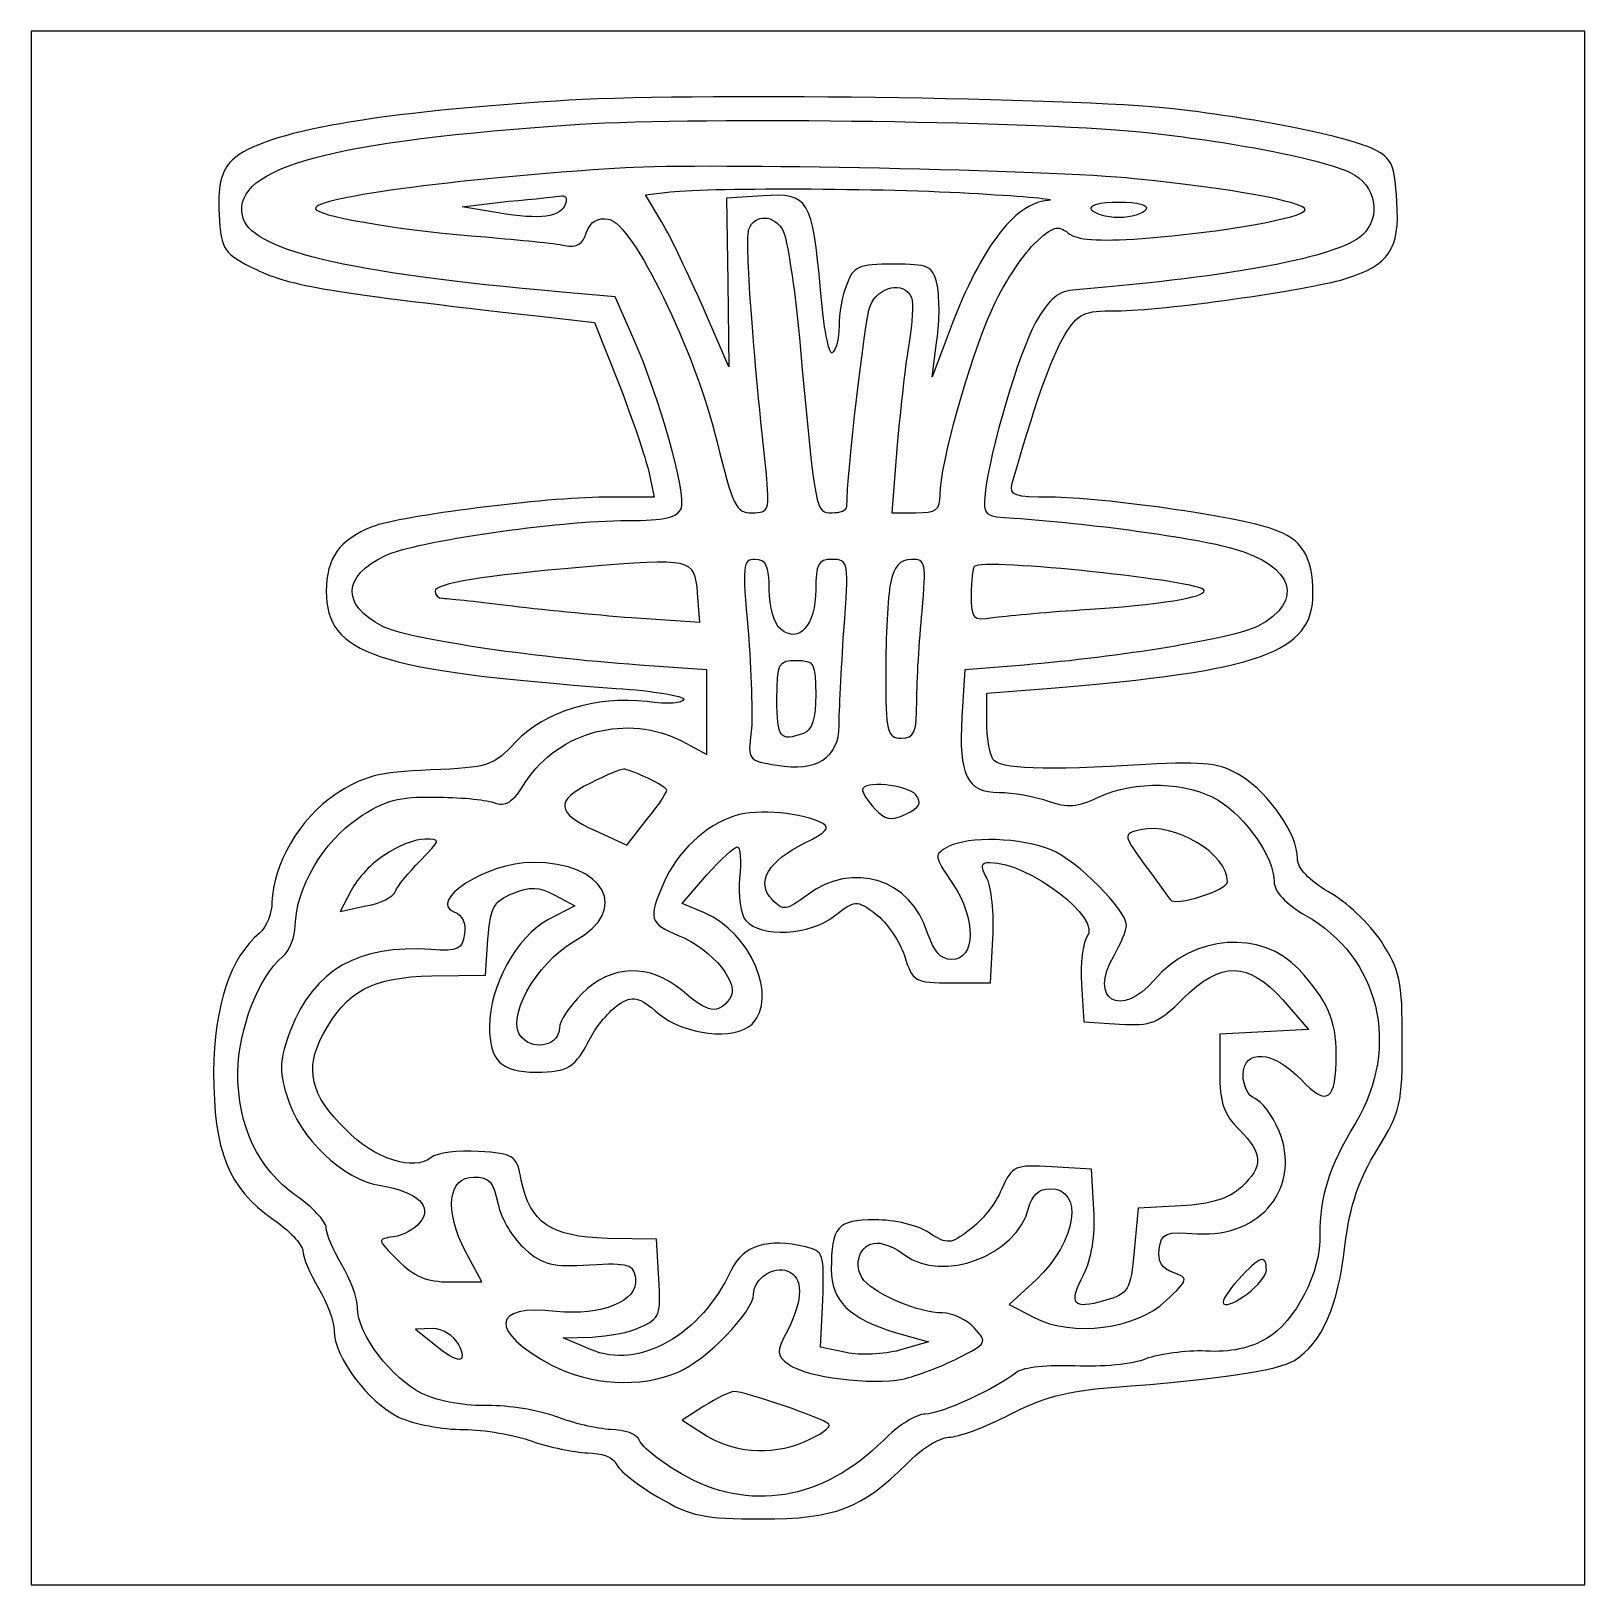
# Model space of a CAD drawing. Header units: millimetres. Extents: x -16 to 18.6, y -10.6 to 24.
import ezdxf

# ---------------------------------------------------------------- set-up
doc = ezdxf.new("R2010")
doc.units = ezdxf.units.MM
doc.layers.get('0').update_dxf_attribs({"linetype": 'CONTINUOUS'})

msp = doc.modelspace()

# ---------------------------------------------------------------- linework, layer by layer
for p, q in [((-2.319, 20.351), (-1.766, 20.42)), ((-6.401, 20.091), (-5.363, 20.212)), ((-5.605, 19.953), (-6.401, 20.091)), ((-1.956, 19.745), (-2.319, 20.351)), ((0.292, 20.333), (-0.521, 20.281)), ((-0.521, 20.281), (-0.486, 18.414)), ((-0.486, 18.414), (-0.469, 16.528)), ((-2.994, 18.085), (-4.187, 18.189)), ((-2.596, 17.168), (-2.994, 18.085)), ((-4.672, 17.653), (-3.461, 17.514)), ((-0.469, 16.528), (-1.039, 17.843)), ((-3.461, 17.514), (-2.907, 16.131)), ((4.391, 17.186), (4.063, 16.304)), ((4.063, 16.304), (4.166, 17.116)), ((3.284, 14.799), (3.163, 13.277)), ((-2.25, 14.193), (-2.129, 13.623)), ((-2.129, 13.623), (-3.236, 13.623)), ((3.163, 13.277), (3.699, 13.277)), ((-1.109, 10.838), (-1.161, 11.495)), ((-2.631, 10.942), (-1.109, 10.838)), ((-0.953, 9.783), (-2.458, 9.887)), ((-0.953, 8.849), (-0.953, 9.783)), ((4.789, 9.783), (4.72, 8.728)), ((6.104, 9.887), (4.789, 9.783)), ((5.273, 9.264), (6.622, 9.368)), ((5.273, 8.642), (5.273, 9.264)), ((-0.953, 7.898), (-0.953, 8.849)), ((-1.506, 8.192), (-0.953, 7.898)), ((-2.734, 5.874), (-2.267, 6.48)), ((-3.444, 6.203), (-2.734, 5.874)), ((-1.506, 4.577), (-0.953, 5.217)), ((-8.874, 4.871), (-9.116, 4.404)), ((-9.116, 4.404), (-8.546, 4.525)), ((-3.893, 4.525), (-4.499, 4.214)), ((-4.343, 4.767), (-3.893, 4.525)), ((-1.005, 4.37), (-1.506, 4.577)), ((-5.882, 2.986), (-5.83, 3.782)), ((5.36, 2.813), (5.412, 3.799)), ((-7.076, 2.969), (-5.882, 2.986)), ((4.495, 2.813), (5.36, 2.813)), ((7.383, 2.779), (7.435, 1.948)), ((11.863, 2.433), (12.434, 1.775)), ((7.435, 1.948), (8.231, 1.896)), ((12.434, 1.775), (11.448, 1.724)), ((11.448, 1.724), (10.462, 1.672)), ((10.462, 1.672), (10.462, 0.824)), ((7.608, -1.338), (6.726, -1.286)), ((7.66, -2.237), (7.608, -1.338)), ((8.646, -2.203), (8.559, -3.154)), ((9.597, -2.151), (8.646, -2.203)), ((-2.077, -2.894), (-3.167, -2.877)), ((-2.025, -3.776), (-2.077, -2.894)), ((-5.969, -3.846), (-6.332, -3.171)), ((6.38, -3.794), (5.775, -4.347)), ((-6.678, -3.846), (-5.969, -3.846)), ((1.572, -5.298), (1.624, -4.243)), ((5.775, -4.347), (6.328, -4.641)), ((-7.058, -4.883), (-7.439, -4.901)), ((-7.439, -4.901), (-7.024, -5.229)), ((-4.153, -5.091), (-3.513, -5.074)), ((-3.547, -5.35), (-4.153, -5.091)), ((3.233, -4.97), (3.976, -5.177)), ((3.976, -5.177), (3.336, -5.368)), ((2.143, -5.42), (1.572, -5.298)), ((-1.022, -6.613), (-1.506, -6.924)), ((-1.506, -6.924), (-1.074, -7.201))]:
    msp.add_line(p, q)
msp.add_lwpolyline([(-16, 6.705), (-16, -10.591), (1.295, -10.591), (18.591, -10.591), (18.591, 6.705), (18.591, 24), (1.295, 24), (-16, 24)], close=True)
for points in [[(9.424, 22.27), (7.245, 22.513), (-1.506, 22.634), (-4.308, 22.443)], [(-4.308, 22.443), (-8.632, 22.167), (-11.002, 21.717), (-11.572, 21.077)], [(13.886, 21.371), (13.247, 21.665), (11.448, 22.028), (9.424, 22.27)], [(-11.296, 19.901), (-11.503, 20.973), (-9.307, 21.561), (-3.789, 21.925)], [(-3.789, 21.925), (-1.057, 22.098), (6.674, 21.994), (8.905, 21.734)], [(8.905, 21.734), (10.912, 21.509), (12.728, 21.146), (13.368, 20.852)], [(14.405, 20.212), (14.353, 21.025), (14.302, 21.164), (13.886, 21.371)], [(-11.572, 21.077), (-11.78, 20.835), (-11.849, 20.524), (-11.815, 19.918)], [(-2.769, 20.956), (-6.643, 20.714), (-9.929, 20.264), (-9.653, 20.022)], [(8.559, 20.714), (6.813, 20.904), (-1.039, 21.06), (-2.769, 20.956)], [(13.368, 20.852), (13.938, 20.576), (14.077, 19.866), (13.627, 19.451)], [(-1.766, 20.42), (-0.849, 20.524), (3.336, 20.506), (5.273, 20.368)], [(12.364, 20.022), (12.364, 20.195), (10.687, 20.506), (8.559, 20.714)], [(-4.101, 20.16), (-4.205, 19.849), (-4.654, 19.797), (-5.605, 19.953)], [(-5.363, 20.212), (-4.793, 20.264), (-4.256, 20.316), (-4.187, 20.333)], [(-4.187, 20.333), (-4.101, 20.351), (-4.066, 20.264), (-4.101, 20.16)], [(1.572, 18.241), (1.399, 20.247), (1.313, 20.403), (0.292, 20.333)], [(6.64, 20.23), (5.879, 20.178), (5.1, 19.123), (4.391, 17.186)], [(5.273, 20.368), (6.276, 20.316), (6.882, 20.247), (6.64, 20.23)], [(7.608, 20.022), (7.539, 20.126), (7.781, 20.195), (8.214, 20.195)], [(8.214, 20.195), (8.646, 20.195), (8.888, 20.126), (8.819, 20.022)], [(13.247, 18.483), (14.232, 18.794), (14.475, 19.123), (14.405, 20.212)], [(-11.815, 19.918), (-11.763, 19.105), (-11.728, 19.054), (-10.984, 18.69)], [(-4.187, 18.189), (-9.047, 18.621), (-11.157, 19.123), (-11.296, 19.901)], [(-9.653, 20.022), (-9.462, 19.849), (-7.577, 19.538), (-5.882, 19.417)], [(-3.634, 19.52), (-3.547, 19.763), (-3.392, 19.849), (-3.15, 19.815)], [(-3.15, 19.815), (-2.613, 19.745), (-1.212, 16.874), (-0.728, 14.851)], [(-1.039, 17.843), (-1.351, 18.552), (-1.766, 19.417), (-1.956, 19.745)], [(-0.019, 19.59), (0.102, 19.936), (0.552, 19.918), (0.742, 19.555)], [(8.214, 19.849), (7.937, 19.849), (7.66, 19.936), (7.608, 20.022)], [(8.819, 20.022), (8.767, 19.936), (8.49, 19.849), (8.214, 19.849)], [(8.732, 19.382), (10.514, 19.52), (12.364, 19.849), (12.364, 20.022)], [(-5.882, 19.417), (-5.121, 19.348), (-4.326, 19.278), (-4.118, 19.226)], [(-4.118, 19.226), (-3.859, 19.175), (-3.703, 19.261), (-3.634, 19.52)], [(0.361, 14.193), (0.033, 17.289), (-0.106, 19.365), (-0.019, 19.59)], [(0.742, 19.555), (0.828, 19.382), (1.001, 18.31), (1.105, 17.168)], [(6.328, 19.261), (6.743, 19.659), (6.865, 19.693), (7.089, 19.503)], [(7.089, 19.503), (7.28, 19.348), (7.729, 19.313), (8.732, 19.382)], [(13.627, 19.451), (13.074, 18.967), (10.791, 18.535), (7.262, 18.241)], [(5.377, 17.774), (5.619, 18.327), (6.052, 18.984), (6.328, 19.261)], [(-10.984, 18.69), (-10.258, 18.327), (-9.307, 18.171), (-4.672, 17.653)], [(3.198, 18.811), (2.42, 18.811), (2.299, 18.759), (2.16, 18.362)], [(4.166, 18.379), (4.063, 18.777), (3.976, 18.811), (3.198, 18.811)], [(2.16, 18.362), (2.056, 18.12), (1.987, 17.704), (1.987, 17.428)], [(4.166, 17.116), (4.236, 17.566), (4.218, 18.137), (4.166, 18.379)], [(8.162, 17.774), (9.199, 17.774), (12.347, 18.223), (13.247, 18.483)], [(1.832, 16.84), (1.762, 16.788), (1.641, 17.41), (1.572, 18.241)], [(2.679, 17.877), (2.852, 18.327), (3.44, 18.448), (3.596, 18.068)], [(3.596, 18.068), (3.648, 17.929), (3.613, 17.497), (3.544, 17.065)], [(7.262, 18.241), (6.865, 18.223), (6.674, 18.05), (6.363, 17.514)], [(2.16, 13.415), (2.16, 14.142), (2.558, 17.566), (2.679, 17.877)], [(4.236, 13.675), (4.236, 14.349), (4.893, 16.684), (5.377, 17.774)], [(7.003, 17.22), (7.314, 17.722), (7.418, 17.774), (8.162, 17.774)], [(1.987, 17.428), (1.987, 17.151), (1.918, 16.892), (1.832, 16.84)], [(6.363, 17.514), (5.982, 16.822), (5.343, 14.66), (5.239, 13.709)], [(-1.524, 13.381), (-1.403, 13.692), (-2.008, 15.854), (-2.596, 17.168)], [(1.105, 17.168), (1.468, 13.19), (1.468, 13.277), (1.832, 13.277)], [(3.544, 17.065), (3.475, 16.649), (3.354, 15.629), (3.284, 14.799)], [(5.844, 13.934), (6.294, 15.543), (6.709, 16.736), (7.003, 17.22)], [(-2.907, 16.131), (-2.613, 15.37), (-2.319, 14.488), (-2.25, 14.193)], [(-0.728, 14.851), (-0.382, 13.433), (-0.313, 13.277), (0.05, 13.277)], [(0.05, 13.277), (0.431, 13.277), (0.448, 13.329), (0.361, 14.193)], [(6.692, 13.623), (5.896, 13.623), (5.775, 13.657), (5.844, 13.934)], [(-3.236, 13.623), (-4.533, 13.623), (-7.767, 13.208), (-8.407, 12.966)], [(3.699, 13.277), (4.149, 13.277), (4.236, 13.346), (4.236, 13.675)], [(5.239, 13.709), (5.187, 13.208), (5.221, 13.19), (5.879, 13.156)], [(11.638, 12.914), (10.877, 13.19), (7.833, 13.623), (6.692, 13.623)], [(-2.717, 13.104), (-1.887, 13.104), (-1.61, 13.173), (-1.524, 13.381)], [(1.832, 13.277), (2.005, 13.277), (2.16, 13.329), (2.16, 13.415)], [(5.879, 13.156), (7.487, 13.052), (9.926, 12.723), (10.756, 12.481)], [(-8.407, 12.966), (-9.134, 12.672), (-9.428, 12.274), (-9.428, 11.53)], [(-8.113, 12.326), (-7.439, 12.637), (-4.308, 13.104), (-2.717, 13.104)], [(12.537, 11.478), (12.537, 12.308), (12.295, 12.689), (11.638, 12.914)], [(10.756, 12.481), (12.122, 12.101), (12.364, 11.305), (11.309, 10.752)], [(-8.182, 10.752), (-9.099, 11.236), (-9.082, 11.859), (-8.113, 12.326)], [(-1.161, 11.495), (-1.23, 12.256), (-1.282, 12.274), (-3.72, 12.066)], [(0.119, 12.239), (-0.157, 12.239), (-0.175, 12.118), (-0.036, 10.648)], [(0.431, 11.565), (0.431, 12.101), (0.361, 12.239), (0.119, 12.239)], [(1.832, 12.239), (1.52, 12.239), (1.468, 12.135), (1.468, 11.565)], [(2.091, 10.648), (2.212, 12.187), (2.195, 12.239), (1.832, 12.239)], [(3.596, 12.239), (3.336, 12.239), (3.215, 12.083), (3.129, 11.703)], [(3.838, 11.08), (3.924, 12.17), (3.924, 12.239), (3.596, 12.239)], [(10.116, 11.547), (10.116, 11.755), (5.187, 12.274), (4.997, 12.083)], [(-3.72, 12.066), (-5.934, 11.876), (-7.006, 11.703), (-7.006, 11.53)], [(4.997, 12.083), (4.962, 12.049), (4.927, 11.755), (4.927, 11.444)], [(-9.428, 11.53), (-9.428, 10.129), (-8.338, 9.766), (-2.977, 9.368)], [(-7.006, 11.53), (-7.006, 11.444), (-6.937, 11.374), (-6.851, 11.374)], [(0.69, 10.683), (0.534, 10.804), (0.431, 11.184), (0.431, 11.565)], [(1.468, 11.565), (1.468, 10.769), (1.088, 10.354), (0.69, 10.683)], [(3.129, 11.703), (3.077, 11.409), (3.025, 10.51), (3.025, 9.714)], [(4.927, 11.444), (4.927, 10.907), (4.962, 10.873), (5.412, 10.942)], [(6.622, 9.368), (11.361, 9.749), (12.537, 10.164), (12.537, 11.478)], [(7.349, 11.115), (9.217, 11.236), (10.116, 11.392), (10.116, 11.547)], [(-6.851, 11.374), (-6.764, 11.374), (-6.107, 11.305), (-5.415, 11.219)], [(-5.415, 11.219), (-4.723, 11.132), (-3.461, 11.011), (-2.631, 10.942)], [(3.717, 9.091), (3.717, 9.541), (3.769, 10.423), (3.838, 11.08)], [(5.412, 10.942), (5.671, 10.977), (6.536, 11.063), (7.349, 11.115)], [(-2.458, 9.887), (-4.931, 10.06), (-7.646, 10.475), (-8.182, 10.752)], [(11.309, 10.752), (10.756, 10.475), (8.214, 10.06), (6.104, 9.887)], [(-0.036, 10.648), (0.033, 9.766), (0.067, 8.745), (0.033, 8.4)], [(1.987, 8.538), (1.987, 8.832), (2.039, 9.783), (2.091, 10.648)], [(0.604, 9.126), (0.604, 9.939), (0.638, 9.991), (1.036, 9.991)], [(1.036, 9.991), (1.434, 9.991), (1.468, 9.922), (1.468, 9.23)], [(3.025, 9.714), (3.025, 8.382), (3.06, 8.261), (3.371, 8.261)], [(-2.977, 9.368), (-2.146, 9.316), (-1.472, 9.195), (-1.472, 9.126)], [(-2.285, 9.074), (-3.444, 9.195), (-4.55, 8.867), (-5.208, 8.175)], [(-1.472, 9.126), (-1.472, 9.039), (-1.835, 9.005), (-2.285, 9.074)], [(1.192, 8.365), (0.673, 8.175), (0.604, 8.261), (0.604, 9.126)], [(1.468, 9.23), (1.468, 8.694), (1.382, 8.434), (1.192, 8.365)], [(3.371, 8.261), (3.665, 8.261), (3.717, 8.382), (3.717, 9.091)], [(4.72, 8.728), (4.651, 7.431), (4.824, 7.05), (5.55, 7.05)], [(-4.983, 7.293), (-4.256, 8.417), (-2.717, 8.815), (-1.506, 8.192)], [(0.033, 8.4), (-0.054, 7.777), (-0.036, 7.76), (0.604, 7.656)], [(0.604, 7.656), (1.486, 7.5), (1.987, 7.829), (1.987, 8.538)], [(5.412, 7.794), (5.343, 7.915), (5.273, 8.278), (5.273, 8.642)], [(-5.208, 8.175), (-5.709, 7.639), (-5.813, 7.604), (-7.11, 7.552)], [(8.819, 7.673), (6.536, 7.535), (5.55, 7.569), (5.412, 7.794)], [(10.946, 7.414), (10.445, 7.708), (10.185, 7.742), (8.819, 7.673)], [(-7.11, 7.552), (-8.286, 7.5), (-8.615, 7.414), (-9.237, 6.999)], [(-5.709, 6.826), (-5.433, 6.722), (-5.277, 6.826), (-4.983, 7.293)], [(-2.804, 7.569), (-2.873, 7.569), (-3.219, 7.431), (-3.547, 7.258)], [(-1.852, 7.12), (-1.991, 7.258), (-2.683, 7.569), (-2.804, 7.569)], [(12.192, 5.58), (12.192, 6.117), (11.569, 7.016), (10.946, 7.414)], [(-9.237, 6.999), (-10.016, 6.48), (-10.621, 5.425), (-10.638, 4.612)], [(-8.719, 6.48), (-8.131, 6.878), (-7.802, 6.964), (-7.024, 6.947)], [(-7.024, 6.947), (-6.488, 6.947), (-5.899, 6.895), (-5.709, 6.826)], [(-3.547, 7.258), (-4.343, 6.878), (-4.308, 6.584), (-3.444, 6.203)], [(-2.267, 6.48), (-1.991, 6.808), (-1.818, 7.102), (-1.852, 7.12)], [(3.699, 6.999), (3.492, 7.223), (2.506, 7.327), (2.506, 7.102)], [(2.506, 7.102), (2.506, 7.05), (2.627, 6.86), (2.783, 6.687)], [(3.475, 6.566), (3.786, 6.722), (3.838, 6.808), (3.699, 6.999)], [(5.55, 7.05), (5.844, 7.05), (6.328, 6.964), (6.64, 6.86)], [(6.64, 6.86), (7.072, 6.705), (7.297, 6.722), (7.764, 6.947)], [(7.764, 6.947), (8.577, 7.327), (9.736, 7.293), (10.427, 6.878)], [(1.624, 6.359), (1.192, 6.601), (0.189, 6.687), (-0.33, 6.532)], [(2.783, 6.687), (3.008, 6.445), (3.129, 6.411), (3.475, 6.566)], [(10.427, 6.878), (11.05, 6.497), (11.673, 5.598), (11.673, 5.062)], [(-10.12, 4.093), (-10.102, 4.906), (-9.497, 5.961), (-8.719, 6.48)], [(-0.33, 6.532), (-0.988, 6.324), (-1.628, 5.719), (-1.922, 5.027)], [(1.226, 5.926), (1.693, 6.151), (1.797, 6.272), (1.624, 6.359)], [(10.635, 5.062), (10.635, 5.684), (9.459, 6.393), (8.698, 6.22)], [(-7.231, 6.013), (-7.439, 6.013), (-7.837, 5.857), (-8.113, 5.667)], [(-7.335, 5.528), (-6.885, 5.995), (-6.868, 6.013), (-7.231, 6.013)], [(0.5, 4.664), (0.119, 5.044), (0.413, 5.528), (1.226, 5.926)], [(6.709, 5.771), (6.052, 6.047), (4.858, 6.082), (4.409, 5.84)], [(8.698, 6.22), (8.3, 6.134), (8.3, 6.099), (8.854, 5.356)], [(-8.113, 5.667), (-8.407, 5.494), (-8.736, 5.131), (-8.874, 4.871)], [(-0.953, 5.217), (-0.642, 5.563), (-0.348, 5.84), (-0.278, 5.84)], [(-0.278, 5.84), (-0.209, 5.84), (-0.192, 5.528), (-0.227, 5.148)], [(4.409, 5.84), (4.097, 5.667), (4.097, 5.632), (4.512, 5.027)], [(8.387, 4.093), (8.387, 4.422), (7.28, 5.546), (6.709, 5.771)], [(12.883, 4.837), (12.451, 5.096), (12.192, 5.356), (12.192, 5.58)], [(-7.888, 4.854), (-7.854, 4.958), (-7.594, 5.269), (-7.335, 5.528)], [(-4.844, 5.494), (-5.848, 5.494), (-7.197, 4.629), (-6.574, 4.387)], [(-3.893, 3.747), (-2.648, 4.439), (-3.219, 5.494), (-4.844, 5.494)], [(5.273, 5.148), (5.135, 5.425), (5.135, 5.494), (5.343, 5.494)], [(5.343, 5.494), (6.207, 5.494), (7.85, 4.249), (7.504, 3.834)], [(8.854, 5.356), (9.113, 5.01), (9.338, 4.698), (9.355, 4.664)], [(-8.546, 4.525), (-8.217, 4.577), (-7.923, 4.733), (-7.888, 4.854)], [(-5.277, 4.802), (-4.896, 4.958), (-4.706, 4.958), (-4.343, 4.767)], [(-1.922, 5.027), (-2.267, 4.231), (-2.233, 4.145), (-1.593, 3.868)], [(-0.227, 5.148), (-0.261, 4.75), (-0.209, 4.335), (-0.088, 4.197)], [(3.959, 3.92), (3.578, 5.131), (2.299, 5.528), (1.278, 4.767)], [(4.512, 5.027), (5.049, 4.231), (5.031, 3.332), (4.495, 3.332)], [(5.412, 3.799), (5.446, 4.352), (5.377, 4.958), (5.273, 5.148)], [(9.355, 4.664), (9.459, 4.508), (10.635, 4.871), (10.635, 5.062)], [(11.673, 5.062), (11.673, 4.837), (11.932, 4.577), (12.364, 4.318)], [(-10.638, 4.612), (-10.638, 4.352), (-10.759, 4.058), (-10.915, 3.92)], [(-5.83, 3.782), (-5.778, 4.491), (-5.709, 4.629), (-5.277, 4.802)], [(1.278, 4.767), (0.811, 4.422), (0.742, 4.404), (0.5, 4.664)], [(1.883, 4.301), (2.35, 4.664), (2.368, 4.664), (2.8, 4.352)], [(14.059, 3.73), (13.8, 4.128), (13.264, 4.629), (12.883, 4.837)], [(-6.574, 4.387), (-6.401, 4.335), (-6.315, 4.128), (-6.349, 3.903)], [(-4.499, 4.214), (-5.19, 3.834), (-5.796, 2.744), (-5.796, 1.845)], [(0.05, 1.896), (0.638, 2.485), (0.016, 3.937), (-1.005, 4.37)], [(-0.088, 4.197), (0.24, 3.816), (1.347, 3.868), (1.883, 4.301)], [(2.8, 4.352), (3.042, 4.162), (3.336, 3.747), (3.44, 3.418)], [(12.364, 4.318), (14.025, 3.384), (14.492, 1.395), (13.489, -0.3)], [(-10.915, 3.92), (-11.572, 3.367), (-11.918, 2.329), (-11.936, 0.824)], [(-10.396, 3.401), (-10.241, 3.54), (-10.12, 3.834), (-10.12, 4.093)], [(-6.349, 3.903), (-6.401, 3.557), (-6.488, 3.505), (-7.093, 3.557)], [(-1.593, 3.868), (-0.815, 3.557), (-0.192, 2.761), (-0.451, 2.45)], [(4.495, 3.332), (4.253, 3.332), (4.097, 3.505), (3.959, 3.92)], [(7.504, 3.834), (7.418, 3.712), (7.349, 3.246), (7.383, 2.779)], [(8.11, 3.418), (8.265, 3.695), (8.387, 3.989), (8.387, 4.093)], [(-7.093, 3.557), (-8.719, 3.661), (-9.704, 3.107), (-10.223, 1.758)], [(-5.069, 1.585), (-5.467, 1.983), (-4.775, 3.246), (-3.893, 3.747)], [(12.226, 3.107), (11.396, 4.007), (9.857, 3.885), (9.009, 2.882)], [(14.526, 1.516), (14.526, 2.865), (14.475, 3.09), (14.059, 3.73)], [(-11.399, 0.824), (-11.382, 1.793), (-10.932, 2.951), (-10.396, 3.401)], [(3.44, 3.418), (3.63, 2.83), (3.665, 2.813), (4.495, 2.813)], [(9.009, 2.882), (8.265, 2), (7.522, 2.433), (8.11, 3.418)], [(-9.497, 1.672), (-8.961, 2.64), (-8.425, 2.934), (-7.076, 2.969)], [(-1.506, 2.64), (-2.233, 3.246), (-3.08, 3.228), (-3.738, 2.571)], [(9.649, 2.467), (10.479, 3.297), (11.102, 3.297), (11.863, 2.433)], [(13.056, 1.222), (13.056, 1.983), (12.849, 2.433), (12.226, 3.107)], [(-3.738, 2.571), (-4.014, 2.294), (-4.239, 1.948), (-4.239, 1.81)], [(-2.925, 2.329), (-2.596, 2.536), (-2.492, 2.519), (-2.025, 2.121)], [(-0.451, 2.45), (-0.728, 2.104), (-0.918, 2.139), (-1.506, 2.64)], [(8.231, 1.896), (8.94, 1.845), (9.096, 1.914), (9.649, 2.467)], [(-3.547, 1.585), (-3.409, 1.862), (-3.115, 2.19), (-2.925, 2.329)], [(-2.025, 2.121), (-1.455, 1.654), (-0.33, 1.516), (0.05, 1.896)], [(-10.223, 1.758), (-10.465, 1.101), (-10.483, 0.876), (-10.31, 0.305)], [(-5.796, 1.845), (-5.796, 1.084), (-5.536, 0.824), (-4.758, 0.824)], [(-4.239, 1.81), (-4.239, 1.429), (-4.775, 1.291), (-5.069, 1.585)], [(-8.995, -0.456), (-9.791, 0.323), (-9.912, 0.893), (-9.497, 1.672)], [(-4.758, 0.824), (-4.032, 0.824), (-3.893, 0.928), (-3.547, 1.585)], [(13.973, -0.888), (14.492, -0.058), (14.526, 0.132), (14.526, 1.516)], [(10.981, 0.755), (10.981, 1.36), (11.655, 1.308), (12.278, 0.651)], [(12.278, 0.651), (12.849, 0.046), (13.056, 0.184), (13.056, 1.222)], [(-11.936, 0.824), (-11.936, -0.94), (-11.607, -1.753), (-10.621, -2.445)], [(-10.102, -1.926), (-10.95, -1.32), (-11.399, -0.387), (-11.399, 0.824)], [(10.462, 0.824), (10.462, 0.15), (10.548, -0.11), (10.894, -0.456)], [(11.24, 0.236), (11.102, 0.288), (10.981, 0.53), (10.981, 0.755)], [(-10.31, 0.305), (-10.016, -0.663), (-9.065, -1.563), (-8.217, -1.701)], [(11.776, -0.473), (11.638, -0.144), (11.396, 0.184), (11.24, 0.236)], [(13.489, -0.3), (12.883, -1.303), (12.676, -1.978), (12.693, -2.791)], [(-7.093, -1.078), (-7.473, -1.39), (-8.355, -1.113), (-8.995, -0.456)], [(9.96, -2.773), (11.396, -2.86), (12.295, -1.718), (11.776, -0.473)], [(10.894, -0.456), (11.431, -0.992), (11.431, -1.269), (10.946, -1.736)], [(-6.038, -0.94), (-6.488, -0.905), (-6.972, -0.975), (-7.093, -1.078)], [(-5.087, -1.58), (-5.19, -1.026), (-5.242, -0.992), (-6.038, -0.94)], [(13.247, -3.05), (13.368, -2.099), (13.558, -1.563), (13.973, -0.888)], [(6.726, -1.286), (5.896, -1.234), (5.844, -1.251), (5.602, -1.787)], [(-8.217, -1.701), (-7.387, -1.839), (-7.041, -2.168), (-7.352, -2.531)], [(-6.332, -3.171), (-6.799, -2.254), (-6.73, -1.511), (-6.142, -1.511)], [(-6.142, -1.511), (-5.796, -1.511), (-5.709, -1.615), (-5.605, -2.116)], [(-3.167, -2.877), (-4.429, -2.842), (-4.896, -2.531), (-5.087, -1.58)], [(-9.428, -2.635), (-9.445, -2.497), (-9.739, -2.168), (-10.102, -1.926)], [(5.602, -1.787), (5.481, -2.099), (5.152, -2.497), (4.893, -2.687)], [(6.207, -2.203), (6.276, -1.926), (6.432, -1.77), (6.674, -1.77)], [(6.674, -1.77), (7.453, -1.77), (7.28, -2.929), (6.38, -3.794)], [(10.946, -1.736), (10.652, -1.995), (10.272, -2.116), (9.597, -2.151)], [(-5.605, -2.116), (-5.536, -2.445), (-5.26, -2.894), (-5, -3.119)], [(3.44, -3.24), (4.288, -3.88), (5.948, -3.258), (6.207, -2.203)], [(7.435, -3.673), (7.608, -3.327), (7.695, -2.825), (7.66, -2.237)], [(-10.621, -2.445), (-10.258, -2.687), (-9.964, -3.015), (-9.947, -3.154)], [(-9.082, -3.465), (-9.272, -3.154), (-9.428, -2.773), (-9.428, -2.635)], [(-7.352, -2.531), (-7.456, -2.67), (-7.715, -2.808), (-7.923, -2.842)], [(2.783, -2.462), (1.953, -2.462), (1.814, -2.618), (1.814, -3.569)], [(3.994, -2.756), (3.751, -2.583), (3.215, -2.462), (2.783, -2.462)], [(4.893, -2.687), (4.46, -3.015), (4.409, -3.015), (3.994, -2.756)], [(9.113, -3.119), (9.165, -2.756), (9.251, -2.721), (9.96, -2.773)], [(-7.923, -2.842), (-8.304, -2.894), (-8.304, -2.894), (-7.837, -3.361)], [(1.244, -3.067), (0.413, -2.86), (-0.157, -3.033), (-0.417, -3.586)], [(1.624, -4.243), (1.659, -3.223), (1.641, -3.154), (1.244, -3.067)], [(2.541, -3.811), (2.281, -3.482), (2.437, -2.981), (2.835, -2.981)], [(2.835, -2.981), (2.99, -2.981), (3.267, -3.102), (3.44, -3.24)], [(12.693, -2.791), (12.728, -3.603), (12.14, -4.745), (11.5, -5.108)], [(12.122, -5.592), (12.745, -5.195), (13.091, -4.399), (13.247, -3.05)], [(-9.947, -3.154), (-9.947, -3.292), (-9.791, -3.673), (-9.601, -3.984)], [(-7.837, -3.361), (-7.473, -3.725), (-7.197, -3.846), (-6.678, -3.846)], [(-5, -3.119), (-4.62, -3.465), (-4.377, -3.517), (-3.565, -3.465)], [(-3.565, -3.465), (-2.683, -3.413), (-2.596, -3.448), (-2.544, -3.776)], [(8.559, -3.154), (8.473, -4.036), (8.438, -4.105), (7.902, -4.261)], [(9.424, -3.638), (9.165, -3.552), (9.078, -3.379), (9.113, -3.119)], [(11.5, -3.586), (11.5, -3.223), (11.361, -3.258), (10.877, -3.794)], [(-8.736, -4.416), (-8.736, -4.209), (-8.892, -3.776), (-9.082, -3.465)], [(-2.544, -3.776), (-2.475, -4.278), (-3.305, -4.607), (-4.308, -4.503)], [(-0.417, -3.586), (-1.074, -5.022), (-2.475, -5.817), (-3.547, -5.35)], [(-2.423, -4.849), (-2.008, -4.659), (-1.973, -4.572), (-2.025, -3.776)], [(0.085, -4.122), (0.085, -3.776), (0.517, -3.482), (0.846, -3.603)], [(0.846, -3.603), (1.192, -3.742), (1.192, -4.226), (0.846, -4.918)], [(1.814, -3.569), (1.814, -4.261), (2.212, -4.659), (3.233, -4.97)], [(7.902, -4.261), (7.176, -4.468), (7.089, -4.347), (7.435, -3.673)], [(9.269, -4.261), (9.77, -3.794), (9.77, -3.759), (9.424, -3.638)], [(10.877, -3.794), (10.652, -4.036), (10.497, -4.278), (10.548, -4.33)], [(10.548, -4.33), (10.687, -4.468), (11.5, -3.846), (11.5, -3.586)], [(-9.601, -3.984), (-9.41, -4.295), (-9.255, -4.728), (-9.255, -4.935)], [(-1.593, -5.852), (-0.988, -5.61), (0.085, -4.503), (0.085, -4.122)], [(4.288, -4.537), (3.769, -4.537), (2.835, -4.14), (2.541, -3.811)], [(-7.283, -6.336), (-7.975, -6.008), (-8.736, -5.004), (-8.736, -4.416)], [(-4.308, -4.503), (-5.761, -4.33), (-5.813, -4.953), (-4.412, -5.696)], [(6.328, -4.641), (7.193, -5.074), (8.594, -4.901), (9.269, -4.261)], [(4.997, -4.866), (4.841, -4.693), (4.512, -4.537), (4.288, -4.537)], [(-9.255, -4.935), (-9.255, -5.506), (-8.494, -6.526), (-7.819, -6.855)], [(-6.488, -5.229), (-6.591, -5.039), (-6.851, -4.883), (-7.058, -4.883)], [(-3.513, -5.074), (-3.167, -5.056), (-2.665, -4.97), (-2.423, -4.849)], [(0.846, -4.918), (0.586, -5.42), (0.586, -5.471), (0.863, -5.679)], [(4.633, -5.541), (5.291, -5.212), (5.291, -5.195), (4.997, -4.866)], [(11.5, -5.108), (11.154, -5.316), (10.687, -5.42), (10.151, -5.385)], [(-7.024, -5.229), (-6.505, -5.679), (-6.245, -5.679), (-6.488, -5.229)], [(3.336, -5.368), (2.99, -5.454), (2.454, -5.489), (2.143, -5.42)], [(10.151, -5.385), (9.701, -5.368), (9.113, -5.454), (8.819, -5.558)], [(-4.412, -5.696), (-3.565, -6.146), (-2.44, -6.215), (-1.593, -5.852)], [(0.863, -5.679), (1.261, -5.973), (2.714, -6.146), (3.405, -6.008)], [(3.405, -6.008), (3.717, -5.938), (4.27, -5.731), (4.633, -5.541)], [(5.948, -5.852), (5.498, -6.215), (4.253, -6.786), (3.907, -6.786)], [(7.245, -5.714), (6.64, -5.696), (6.086, -5.748), (5.948, -5.852)], [(8.819, -5.558), (8.542, -5.679), (7.816, -5.748), (7.245, -5.714)], [(8.041, -6.198), (10.497, -6.008), (11.759, -5.817), (12.122, -5.592)], [(5.775, -6.803), (6.501, -6.423), (7.072, -6.267), (8.041, -6.198)], [(-5.83, -6.596), (-6.297, -6.613), (-6.92, -6.509), (-7.283, -6.336)], [(-0.348, -6.284), (-0.434, -6.284), (-0.745, -6.44), (-1.022, -6.613)], [(1.762, -7.011), (1.624, -6.872), (-0.123, -6.284), (-0.348, -6.284)], [(-7.819, -6.855), (-7.491, -7.011), (-6.833, -7.132), (-6.366, -7.132)], [(-4.326, -6.838), (-4.706, -6.699), (-5.381, -6.596), (-5.83, -6.596)], [(-3.098, -7.132), (-3.392, -7.114), (-3.945, -6.993), (-4.326, -6.838)], [(3.907, -6.786), (3.717, -6.786), (3.284, -7.045), (2.973, -7.374)], [(4.426, -7.305), (4.633, -7.305), (5.239, -7.08), (5.775, -6.803)], [(-6.366, -7.132), (-5.917, -7.132), (-5.225, -7.253), (-4.844, -7.391)], [(-2.458, -7.374), (-2.51, -7.236), (-2.786, -7.132), (-3.098, -7.132)], [(-1.074, -7.201), (-0.417, -7.651), (0.448, -7.72), (1.209, -7.408)], [(1.209, -7.408), (1.572, -7.253), (1.814, -7.08), (1.762, -7.011)], [(-4.844, -7.391), (-4.464, -7.53), (-3.911, -7.633), (-3.616, -7.651)], [(-1.524, -8.118), (-1.991, -7.841), (-2.406, -7.512), (-2.458, -7.374)], [(2.973, -7.374), (1.624, -8.723), (-0.036, -8.982), (-1.524, -8.118)], [(3.492, -7.893), (3.803, -7.564), (4.236, -7.305), (4.426, -7.305)], [(-3.616, -7.651), (-3.305, -7.651), (-3.028, -7.754), (-2.977, -7.893)], [(-2.977, -7.893), (-2.925, -8.031), (-2.51, -8.36), (-2.043, -8.636)], [(0.258, -9.121), (1.901, -9.121), (2.489, -8.896), (3.492, -7.893)], [(-2.043, -8.636), (-1.299, -9.069), (-1.039, -9.121), (0.258, -9.121)]]:
    msp.add_open_spline(points, degree=3)

doc.saveas('drawing.dxf')
